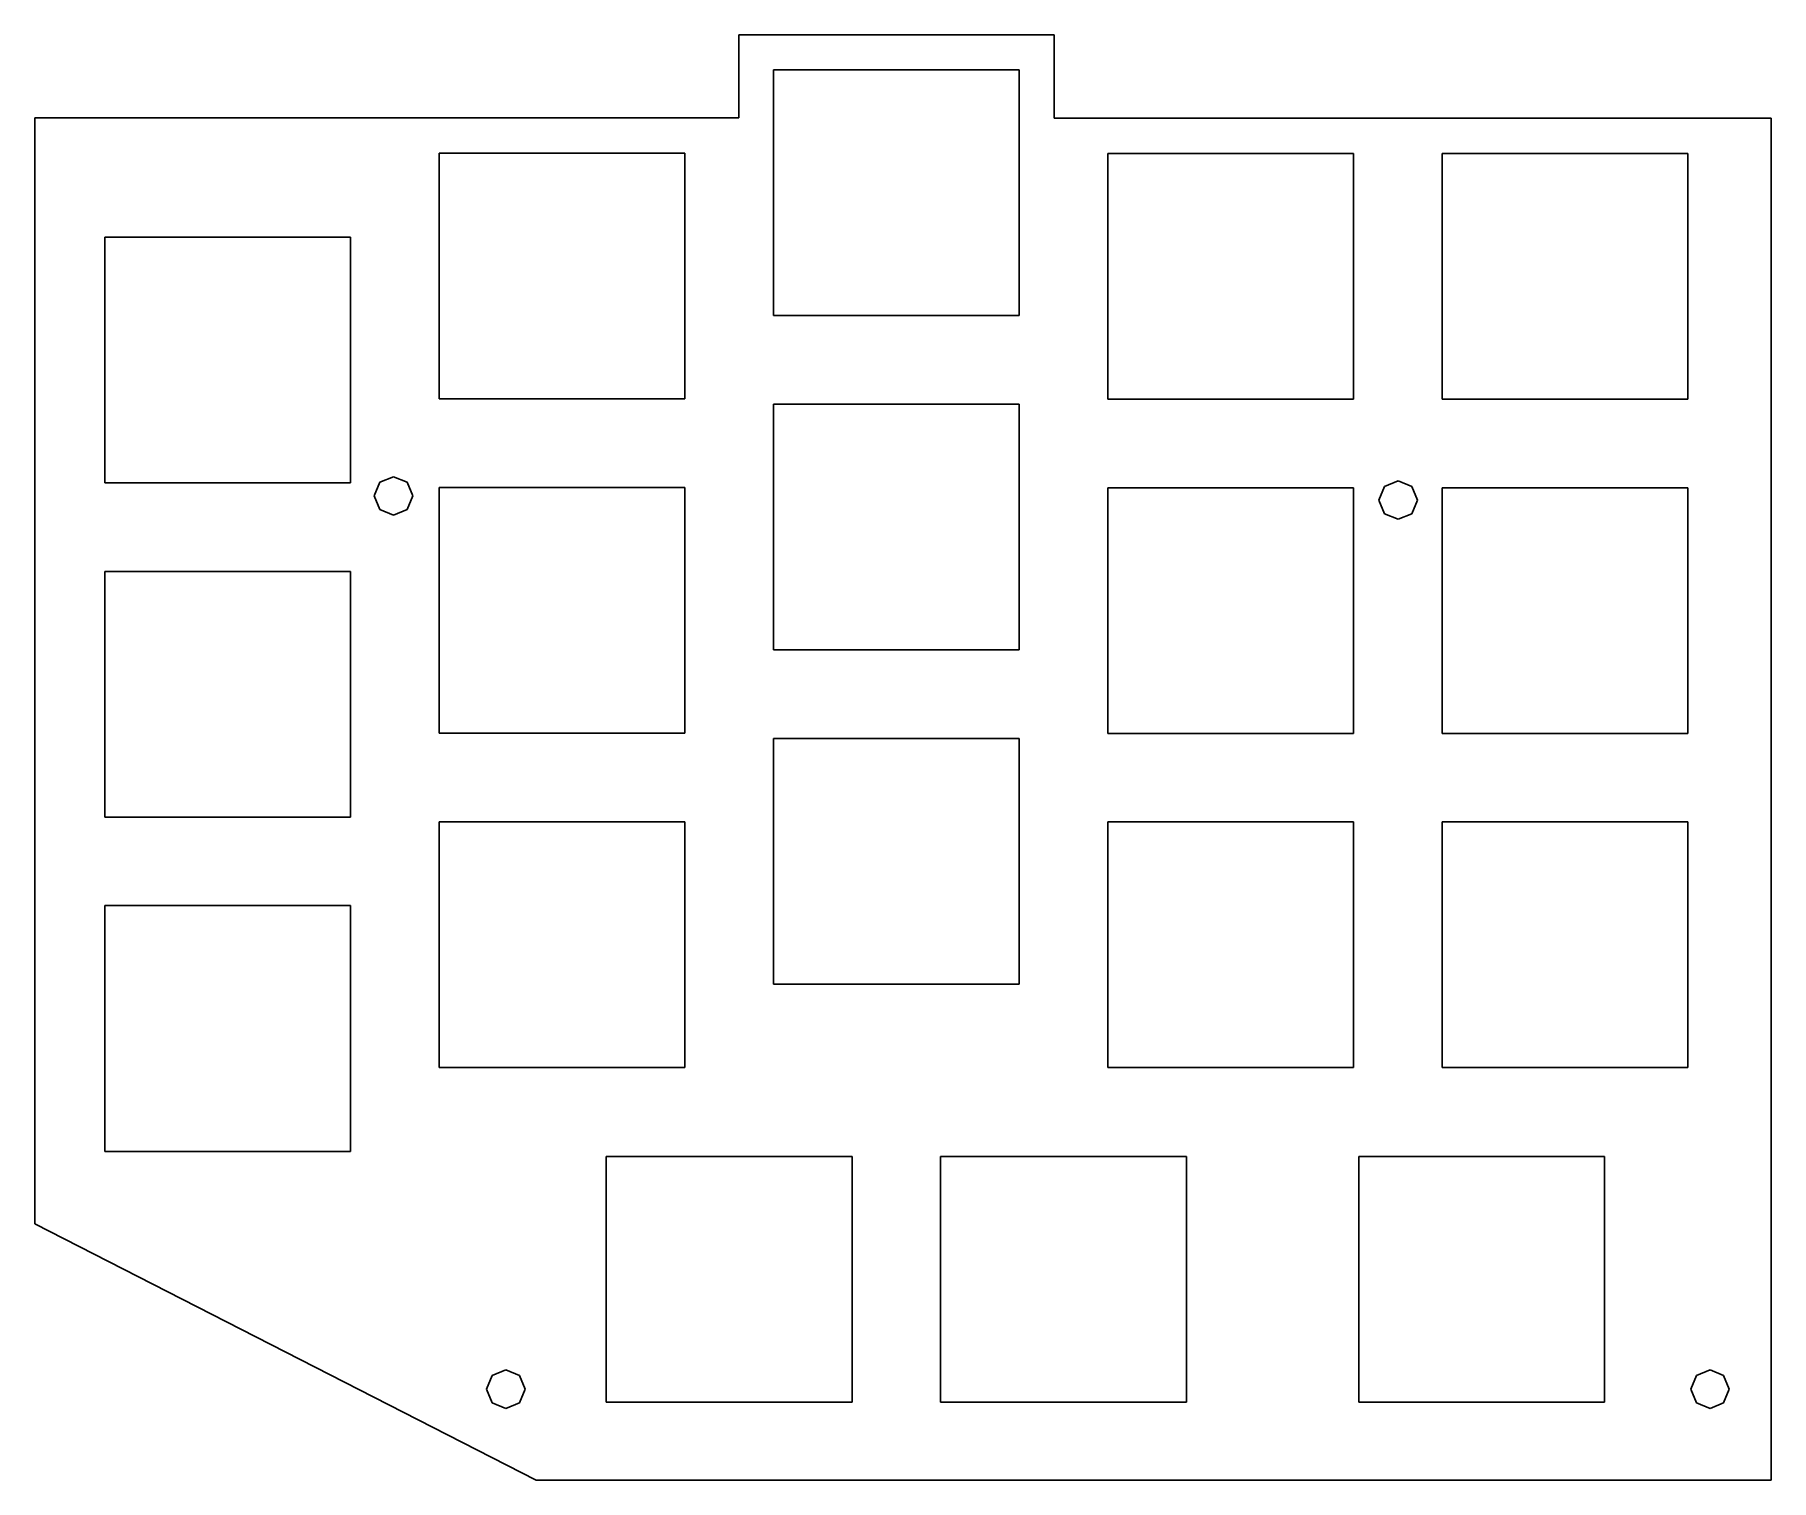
# Model space of a CAD drawing. Extents: x 3.2 to 82.3, y -97.1 to -31.2.
import ezdxf

# ---------------------------------------------------------------- set-up
doc = ezdxf.new("R2010")
doc.units = 0

msp = doc.modelspace()

# ---------------------------------------------------------------- linework, layer by layer
at = {"layer": 'Layer 1'}
for p, q in [((35.2524, -31.168), (49.6347, -31.168)), ((35.2524, -34.9625), (35.2524, -31.168)), ((49.6347, -31.168), (49.6347, -34.9679)), ((48.0438, -32.7696), (36.8432, -32.7696)), ((36.8432, -32.7696), (36.8432, -43.9705)), ((48.0438, -43.9705), (48.0438, -32.7696)), ((3.16286, -85.3623), (3.16286, -34.9625)), ((35.2524, -34.9625), (3.16286, -34.9625)), ((49.6347, -34.9679), (82.3227, -34.9679)), ((82.3227, -34.9679), (82.3227, -97.0578)), ((21.6032, -36.5698), (21.6032, -47.7695)), ((32.8038, -36.5698), (21.6032, -36.5698)), ((32.8038, -47.7695), (32.8038, -36.5698)), ((63.2838, -36.5774), (52.0832, -36.5774)), ((52.0832, -36.5774), (52.0832, -47.7782)), ((63.2838, -47.7782), (63.2838, -36.5774)), ((67.3232, -36.5774), (67.3232, -47.7782)), ((78.5238, -36.5774), (67.3232, -36.5774)), ((78.5238, -47.7782), (78.5238, -36.5774)), ((17.5638, -40.3942), (6.36326, -40.3942)), ((6.36326, -40.3942), (6.36326, -51.5936)), ((17.5638, -51.5936), (17.5638, -40.3942)), ((36.8432, -43.9705), (48.0438, -43.9705)), ((21.6032, -47.7695), (32.8038, -47.7695)), ((36.8432, -48.0096), (36.8432, -59.2105)), ((48.0438, -48.0096), (36.8432, -48.0096)), ((48.0438, -59.2105), (48.0438, -48.0096)), ((52.0832, -47.7782), (63.2838, -47.7782)), ((67.3232, -47.7782), (78.5238, -47.7782)), ((18.89962, -51.570065), (19.521814, -51.312432)), ((19.521814, -51.312432), (20.144008, -51.570065)), ((6.36326, -51.5936), (17.5638, -51.5936)), ((18.642128, -52.1924), (18.89962, -51.570065)), ((18.89962, -52.814488), (18.642128, -52.1924)), ((20.144008, -51.570065), (20.4015, -52.1924)), ((20.4015, -52.1924), (20.144008, -52.814488)), ((20.4015, -52.1924), (20.4015, -52.1924)), ((21.6032, -51.8098), (21.6032, -63.0094)), ((32.8038, -51.8098), (21.6032, -51.8098)), ((32.8038, -63.0094), (32.8038, -51.8098)), ((52.0832, -51.8174), (52.0832, -63.0182)), ((63.2838, -51.8174), (52.0832, -51.8174)), ((63.2838, -63.0182), (63.2838, -51.8174)), ((64.433799, -52.3765), (64.691714, -51.754306)), ((64.691714, -51.754306), (65.313485, -51.496814)), ((65.313485, -51.496814), (65.936137, -51.754306)), ((65.936137, -51.754306), (66.1943, -52.3765)), ((67.3232, -51.8174), (67.3232, -63.0182)), ((78.5238, -51.8174), (67.3232, -51.8174)), ((78.5238, -63.0182), (78.5238, -51.8174)), ((19.521814, -53.072086), (18.89962, -52.814488)), ((20.144008, -52.814488), (19.521814, -53.072086)), ((64.691714, -52.998694), (64.433799, -52.3765)), ((65.313485, -53.256186), (64.691714, -52.998694)), ((65.936137, -52.998694), (65.313485, -53.256186)), ((66.1943, -52.3765), (65.936137, -52.998694)), ((66.1943, -52.3765), (66.1943, -52.3765)), ((17.5638, -55.6341), (6.36326, -55.6341)), ((6.36326, -55.6341), (6.36326, -66.8336)), ((17.5638, -66.8336), (17.5638, -55.6341)), ((36.8432, -59.2105), (48.0438, -59.2105)), ((21.6032, -63.0094), (32.8038, -63.0094)), ((48.0438, -63.242), (36.8432, -63.242)), ((36.8432, -63.242), (36.8432, -74.4417)), ((48.0438, -74.4417), (48.0438, -63.242)), ((52.0832, -63.0182), (63.2838, -63.0182)), ((67.3232, -63.0182), (78.5238, -63.0182)), ((6.36326, -66.8336), (17.5638, -66.8336)), ((21.6032, -67.041), (21.6032, -78.2415)), ((32.8038, -67.041), (21.6032, -67.041)), ((32.8038, -78.2415), (32.8038, -67.041)), ((63.2838, -67.0497), (52.0832, -67.0497)), ((52.0832, -67.0497), (52.0832, -78.2494)), ((63.2838, -78.2494), (63.2838, -67.0497)), ((67.3232, -67.0497), (67.3232, -78.2494)), ((78.5238, -67.0497), (67.3232, -67.0497)), ((78.5238, -78.2494), (78.5238, -67.0497)), ((17.5638, -70.8654), (6.36326, -70.8654)), ((6.36326, -70.8654), (6.36326, -82.0659)), ((17.5638, -82.0659), (17.5638, -70.8654)), ((36.8432, -74.4417), (48.0438, -74.4417)), ((21.6032, -78.2415), (32.8038, -78.2415)), ((52.0832, -78.2494), (63.2838, -78.2494)), ((67.3232, -78.2494), (78.5238, -78.2494)), ((6.36326, -82.0659), (17.5638, -82.0659)), ((29.2187, -82.2973), (29.2187, -93.4982)), ((40.4196, -82.2973), (29.2187, -82.2973)), ((40.4196, -93.4982), (40.4196, -82.2973)), ((44.4587, -82.2973), (44.4587, -93.4982)), ((55.6595, -82.2973), (44.4587, -82.2973)), ((55.6595, -93.4982), (55.6595, -82.2973)), ((74.7149, -82.2973), (63.5155, -82.2973)), ((63.5155, -82.2973), (63.5155, -93.4982)), ((74.7149, -93.4982), (74.7149, -82.2973)), ((26.0183, -97.0578), (3.16286, -85.3623)), ((23.761717, -92.9041), (24.01988, -92.281765)), ((24.01988, -92.281765), (24.642532, -92.024132)), ((24.642532, -92.024132), (25.264443, -92.281766)), ((25.264443, -92.281766), (25.5225, -92.9041)), ((78.649599, -92.9041), (78.907656, -92.281765)), ((78.907656, -92.281765), (79.530414, -92.024132)), ((79.530414, -92.024132), (80.152502, -92.281766)), ((80.152502, -92.281766), (80.4101, -92.9041)), ((24.01988, -93.526188), (23.761717, -92.9041)), ((25.5225, -92.9041), (25.264443, -93.526188)), ((25.5225, -92.9041), (25.5225, -92.9041)), ((78.907656, -93.526188), (78.649599, -92.9041)), ((80.4101, -92.9041), (80.152502, -93.526188)), ((80.4101, -92.9041), (80.4101, -92.9041)), ((24.642532, -93.783786), (24.01988, -93.526188)), ((25.264443, -93.526188), (24.642532, -93.783786)), ((29.2187, -93.4982), (40.4196, -93.4982)), ((44.4587, -93.4982), (55.6595, -93.4982)), ((63.5155, -93.4982), (74.7149, -93.4982)), ((79.530414, -93.783786), (78.907656, -93.526188)), ((80.152502, -93.526188), (79.530414, -93.783786)), ((82.3227, -97.0578), (26.0183, -97.0578))]:
    msp.add_line(p, q, dxfattribs=at)

doc.saveas('drawing.dxf')
